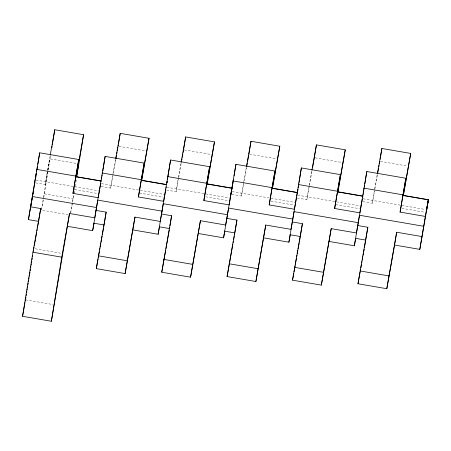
<?xml version="1.0" encoding="UTF-8"?>
<svg xmlns="http://www.w3.org/2000/svg" width="451" height="451" viewBox="0 0 451 451"><rect width="100%" height="100%" fill="white"/><g stroke="black" fill="none" stroke-linecap="round" stroke-linejoin="round"><path stroke-width="0.34" stroke-dasharray="2.25 1.69" d="M35.685 182.875L45.207 184.51L47.282 171.696M68.236 214.721L41.475 210.127L43.386 198.35M43.499 197.656L47.874 170.636M47.986 169.942L49.779 158.859L77.228 163.566M43.775 197.228L50.518 155.933M70.632 212.996L74.336 190.13M72.594 202.178L73.868 194.646M73.981 193.958L75.768 182.931M75.881 182.243L76.326 179.487M101.131 186.472L110.658 188.106L112.626 175.963M166.582 190.068L176.104 191.703L178.072 179.56M231.91 194.409L241.437 196.044L243.399 183.901M297.361 198.012L306.883 199.646L308.85 187.503M362.807 201.608L372.334 203.243L374.409 190.423M47.53 170.32L50.1 155.877M45.207 184.51L47.682 170.641M47.806 169.948L49.779 158.859M41.475 210.127L43.657 197.91M70.66 213.035L72.476 202.854M112.975 173.917L115.552 159.474M110.658 188.106L115.806 159.226M178.427 177.514L181.003 163.07M176.104 191.703L178.557 177.953M178.681 177.266L181.257 162.828M243.754 181.854L246.331 167.411M241.437 196.044L246.584 167.163M309.206 185.451L311.782 171.014M306.883 199.646L309.335 185.891M309.459 185.203L312.03 170.766M374.657 189.048L377.352 173.923M372.334 203.243L374.787 189.488M374.905 188.8L377.481 174.362M380.497 161.413L407.259 166.007M315.046 157.816L342.495 162.529M249.6 154.219L277.044 158.932M184.267 149.879L211.716 154.592M118.822 146.282L146.265 150.989M363.117 198.778L425.287 209.45M401.835 208.306L425.011 212.286M297.666 195.182L360.529 205.972M335.702 204.591L359.56 208.683M232.214 191.585L295.078 202.375M270.933 201.112L294.114 205.087M166.887 187.244L229.751 198.034M205.605 196.771L228.781 200.746M101.436 183.647L164.305 194.437M139.477 193.056L163.335 197.149M35.99 180.05L98.854 190.841M74.708 189.572L97.884 193.552M44.378 193.834L73.197 198.784M35.167 248.783L61.24 253.259M25.487 299.819L52.936 304.526"/><path stroke-width="0.68" d="M38.639 221.368L28.43 219.62L34.93 182.001M100.77 183.185L98.183 197.701L72.961 193.372L78.716 159.507L39.694 152.81L28.43 219.62M35.629 177.897L35.849 176.538M36.069 175.185L36.289 173.827M37.822 164.333L39.694 152.81M165.726 189.55L163.628 201.298L138.406 196.969L144.162 163.104L105.139 156.407L94.755 217.827L69.533 213.498L51.369 321.253L22.55 316.303L32.929 252.216L40.714 208.554L30.51 206.8M25.713 298.432L25.938 297.046M26.164 295.659L26.389 294.272M26.609 292.891L26.834 291.504M27.06 290.117L27.285 288.73M27.511 287.343L27.731 285.962M27.956 284.575L28.182 283.189M28.407 281.802L28.633 280.415M28.858 279.034L29.078 277.647M29.304 276.26L29.529 274.873M29.755 273.486L29.98 272.105M30.2 270.718L30.426 269.332M30.651 267.945L30.877 266.558M31.102 265.177L31.322 263.79M31.547 262.403L31.773 261.016M31.998 259.629L32.224 258.248M32.444 256.861L32.669 255.475M33.346 251.32L33.571 249.933M38.747 220.697L40.714 208.554M51.859 147.663L52.085 146.287M52.305 144.906L52.53 143.531M52.75 142.15L54.763 129.747L83.582 134.697L76.771 176.73M51.369 321.253L61.748 257.166L69.533 213.498M72.961 193.372L78.716 159.507M76.467 176.967L78.598 163.803L76.253 176.978M67.458 226.317L92.68 230.647L97.788 200.114L162.039 211.141L160.201 221.424L134.979 217.094L125.119 273.582L96.305 268.633L106.165 212.15L95.956 210.397M101.469 179.053L101.695 177.683M101.915 176.307L102.14 174.937M102.36 173.562L102.586 172.192M102.805 170.816L105.139 156.407M106.165 212.15L104.085 224.97L93.881 223.217M118.134 146.163L118.354 144.816M118.574 143.463L120.208 133.344L149.027 138.294L141.682 180.676M125.119 273.582L134.979 217.094M138.406 196.969L144.162 163.104M132.904 229.914L158.126 234.244L163.239 203.711L227.484 214.744L225.652 225.026L200.43 220.697L190.57 277.179L161.751 272.229L171.611 215.747L161.407 213.994M162.039 211.141L170.591 160.004L209.614 166.701L203.858 200.565L229.08 204.895L231.543 191.072M166.921 182.649L167.146 181.279M167.366 179.91L167.586 178.534M167.811 177.164L170.591 160.004M169.756 227.214L169.537 228.567L159.333 226.814M169.971 225.866L171.611 215.747M207.133 184.273L214.479 141.89L185.66 136.941L183.095 152.511M190.57 277.179L200.43 220.697M203.858 200.565L209.614 166.701M198.355 233.511L223.578 237.84L228.567 208.052L292.812 219.079L290.98 229.362L265.757 225.032L255.897 281.52L227.078 276.57L236.938 220.088L226.735 218.335M227.592 214.073L235.918 164.344L274.941 171.042L269.185 204.906L294.407 209.236L296.504 197.487M232.259 186.923L232.485 185.536M232.71 184.149L232.936 182.762M233.161 181.375L233.387 179.988M234.052 175.873L235.918 164.344M234.977 232.231L236.938 220.088M248.913 154.101L250.987 141.281L279.806 146.231L272.46 188.614M255.897 281.52L265.757 225.032M269.185 204.906L274.941 171.042M263.683 237.852L288.905 242.181L294.018 211.649L358.263 222.681L356.431 232.964L331.209 228.634L321.349 285.117L292.53 280.167L302.39 223.685L292.186 221.931M292.812 219.079L301.369 167.941L340.392 174.638L334.636 208.503L359.859 212.833L362.322 199.009M296.752 196.106L297.919 189.217M298.145 187.847L298.365 186.472M298.59 185.102L298.81 183.726M299.036 182.356L301.369 167.941M302.39 223.685L300.315 236.504L290.111 234.751M337.906 192.211L345.257 149.828L316.439 144.884L313.873 160.449M321.349 285.117L331.209 228.634M334.636 208.503L340.392 174.638M329.134 241.448L354.356 245.778L359.47 215.251L423.714 226.278L419.802 249.375L394.58 245.045L396.654 232.231L421.882 236.561M358.263 222.681L366.815 171.538L405.838 178.241L400.082 212.1L425.31 216.429L423.714 226.278M363.038 194.871L363.258 193.502M363.483 192.132L363.703 190.756M363.929 189.386L364.149 188.011M364.369 186.641L364.594 185.265M364.814 183.895L366.815 171.538M394.58 245.045L386.8 288.713L357.981 283.769L367.841 227.281L357.632 225.534M364.402 247.723L367.841 227.281M380.137 159.271L381.884 148.48L410.703 153.425L403.357 195.813M386.8 288.713L396.654 232.231M400.082 212.1L405.838 178.241M403.042 195.514L428.264 199.844L426.669 209.687L428.45 199.703L403.228 195.373L410.703 153.425M428.45 199.703L419.802 249.375M34.535 182.959L36.26 173.28M36.508 171.899L36.757 170.517M37.005 169.136L37.495 166.368M35.657 177.931L35.894 176.6M30.629 207.291L32.207 198.434M32.449 197.07L32.697 195.706M32.94 194.342L33.182 192.983M50.224 155.189L54.763 129.747M33.791 248.546L34.034 247.187M34.276 245.829L35.37 239.712M35.612 238.353L36.7 232.242M36.943 230.884L37.185 229.525M37.427 228.167L37.67 226.802M37.912 225.444L38.515 222.05M22.55 316.303L24.997 302.565M25.245 301.189L25.487 299.819M83.582 134.697L76.101 176.64L101.323 180.969M92.68 230.647L94.017 223.138M115.676 158.786L120.208 133.344M96.305 268.633L98.03 258.93M98.279 257.544L98.527 256.157M98.775 254.77L99.389 251.303M99.637 249.922L99.885 248.535M100.133 247.148L100.753 243.681M100.996 242.294L102.112 236.059M102.354 234.672L103.471 228.431M103.719 227.045L103.961 225.658M115.93 158.538L116.538 155.105M116.786 153.729L117.029 152.353M117.277 150.978L117.891 147.539M149.027 138.294L141.552 180.237L166.774 184.566M165.974 188.168L166.216 186.782M166.909 183.129L167.146 181.798M158.126 234.244L159.468 226.735M181.122 162.383L185.66 136.941M161.751 272.229L164.344 257.673M164.592 256.286L165.709 250.051M165.951 248.664L169.288 229.954M181.747 160.077L181.99 158.701M182.232 157.326L182.847 153.887M214.479 141.89L206.998 183.833L232.226 188.163M230.765 194.494L233.353 179.977M231.791 189.691L232.04 188.309L206.812 183.98M223.578 237.84L224.795 231.013M246.455 166.723L250.987 141.281M227.078 276.57L231.526 251.619M231.775 250.232L232.885 243.997M233.133 242.61L233.381 241.223M233.629 239.836L234.249 236.369M234.492 234.982L234.74 233.601M246.708 166.481L247.317 163.042M247.565 161.667L248.664 155.477M279.806 146.231L272.331 188.174L297.553 192.504M297.688 191.066L297.925 189.736M288.905 242.181L290.241 234.672M311.9 170.326L316.439 144.884M292.53 280.167L293.764 273.238M294.013 271.852L295.123 265.616M295.371 264.23L296.482 257.989M296.73 256.602L296.978 255.215M297.226 253.828L297.84 250.367M298.088 248.98L298.337 247.593M298.585 246.207L299.205 242.739M299.447 241.353L300.191 237.198M312.52 168.014L313.625 161.824M345.257 149.828L337.776 191.771L362.999 196.1M362.57 197.628L362.813 196.247L337.59 191.917M354.356 245.778L355.692 238.269M377.352 173.923L381.884 148.48M357.981 283.769L360.078 271.981M360.326 270.6L360.575 269.213M360.823 267.826L361.437 264.359M361.685 262.972L361.933 261.586M362.181 260.199L362.796 256.737M363.044 255.351L364.154 249.11M377.605 173.674L378.586 168.172M378.829 166.797L379.077 165.421M379.319 164.046L379.81 161.295M425.31 216.429L428.264 199.844M363.861 188.129L402.884 194.826M298.41 184.532L337.433 191.23M232.964 180.93L271.987 187.633M272.145 188.321L297.367 192.65M167.631 176.589L206.654 183.292M102.185 172.992L141.208 179.695M141.366 180.383L166.588 184.713M36.734 169.396L75.757 176.093M75.915 176.786L101.137 181.11M355.557 238.348L365.761 240.101M32.342 196.518L96.587 207.545M224.66 231.154L234.864 232.908M360.056 270.95L388.875 275.894M294.604 267.353L323.423 272.297M229.159 263.756L257.978 268.7M163.826 259.415L192.645 264.359M98.38 255.813L127.199 260.763M32.929 252.216L61.748 257.166"/></g></svg>
